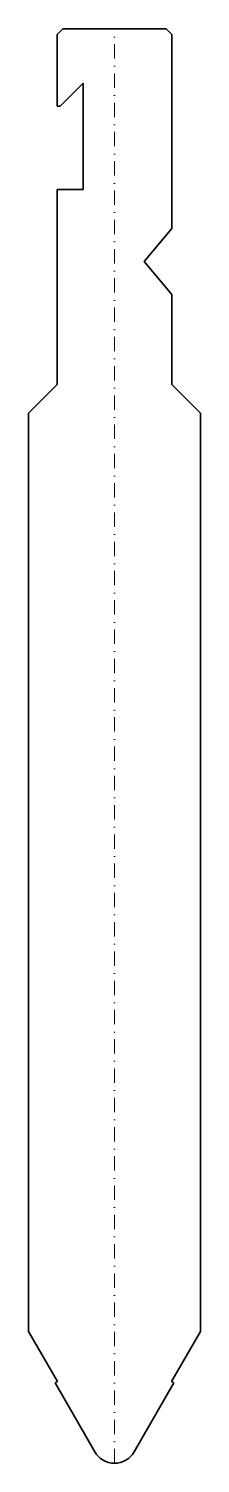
# Model space of a CAD drawing. Header units: millimetres. Extents: x -15 to 15, y 0 to 250.
import ezdxf

# ---------------------------------------------------------------- set-up
doc = ezdxf.new("R2010")
doc.units = ezdxf.units.MM
doc.header["$LTSCALE"] = 5
doc.linetypes.add('AUSGEZOGEN', pattern=[0])
doc.linetypes.add('DASHDOT', pattern=[1, 0.5, -0.25, 0, -0.25])
doc.layers.add('2', color=7, linetype='Continuous')

msp = doc.modelspace()

# ---------------------------------------------------------------- linework, layer by layer
at = {"layer": '2', "color": 7, "linetype": 'AUSGEZOGEN', "lineweight": 35}
for p, q in [((-10, 249), (-9, 250)), ((-10, 236.5), (-10, 249)), ((-9, 250), (9, 250)), ((9, 250), (10, 249)), ((10, 215.2), (10, 249)), ((-5.5, 240.5), (-9.5, 236.5)), ((-5.5, 222), (-5.5, 240.5)), ((-9.5, 236.5), (-10, 236.5)), ((-10, 188), (-10, 222)), ((-10, 222), (-5.5, 222)), ((10, 215.2), (5.18, 209.45)), ((5.18, 209.45), (10, 203.7)), ((10, 203.7), (10, 188)), ((-15, 183), (-10, 188)), ((10, 188), (15, 183)), ((-15, 22.98), (-15, 183)), ((15, 183), (15, 22.98)), ((-9.96, 14.25), (-15, 22.98)), ((15, 22.98), (9.96, 14.25)), ((-10.39, 14), (-9.96, 14.25)), ((-3.46, 2), (-10.39, 14)), ((10.39, 14), (3.46, 2)), ((9.96, 14.25), (10.39, 14))]:
    msp.add_line(p, q, dxfattribs=at)
at = {"layer": '2', "color": 7, "linetype": 'DASHDOT', "lineweight": 18}
msp.add_line((0, 0), (0, 250), dxfattribs=at)
at = {"layer": '2', "color": 7, "linetype": 'AUSGEZOGEN', "lineweight": 35}
msp.add_arc((0, 4), 4, 210, 330, dxfattribs=at)

doc.saveas('drawing.dxf')
